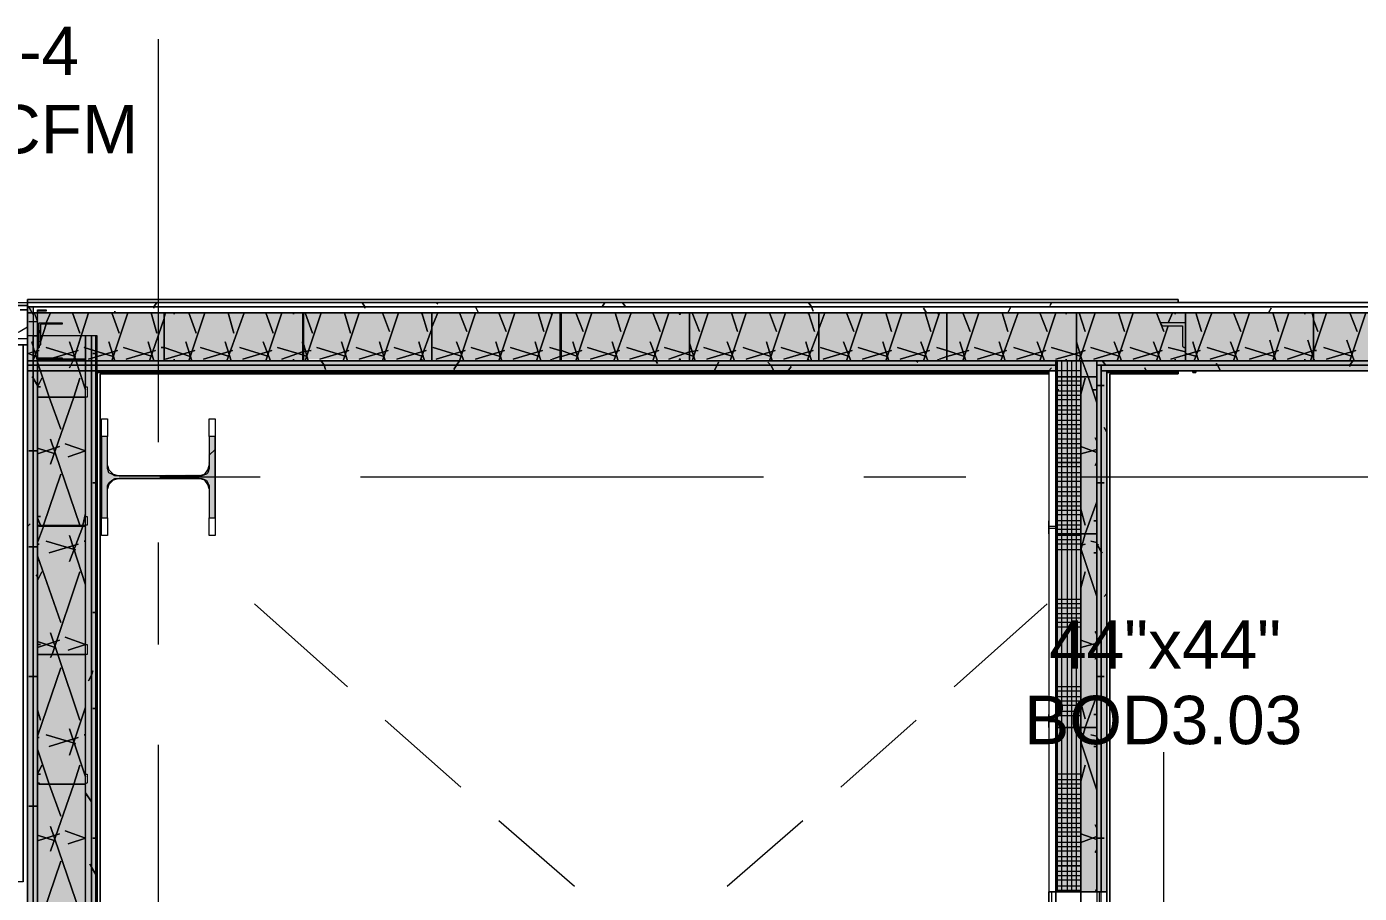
# Model space of a CAD drawing. Header units: metres. Extents: x 39 to 278, y -7 to 151.
# Drawn here: x 55.054 to 59.252, y 33.205 to 35.935 of the extents above; entities that cross this region are included whole.
import ezdxf

# ---------------------------------------------------------------- set-up
doc = ezdxf.new("R2010")
doc.units = ezdxf.units.M
doc.layers.add('HVAC - Ductos', color=5, linetype='Continuous', lineweight=50)
doc.layers.add('PDF_Geometry', color=7, linetype='Continuous', true_color=0xaaaaaa)
doc.layers.add('PDF_Solid Fills', color=7, linetype='Continuous', true_color=0xffffff)
doc.layers.add('PDF_Text', color=7, linetype='Continuous')
doc.styles.add('PDF Helvetica', font='')
doc.styles.get('PDF Helvetica').set_extended_font_data('Helvetica')

msp = doc.modelspace()

# ---------------------------------------------------------------- hatches: boundary and pattern name
at = {"layer": 'PDF_Solid Fills', "lineweight": 0, "transparency": 33554559}
h = msp.add_hatch(color=256, dxfattribs=at)
h.paths.add_polyline_path([(55.0742, 34.8692), (55.0742, 35.0525), (55.0559, 35.0525), (55.0559, 34.8509), (58.2963, 34.8509), (58.2963, 34.8692)])
h.paths.add_polyline_path([(61.0097, 34.8692), (61.0097, 34.8509), (64.8918, 34.8509), (64.8918, 34.8692)])
h.paths.add_polyline_path([(58.4384, 34.8692), (58.4384, 34.8509), (60.8676, 34.8509), (60.8676, 34.8692)])
for points in [[(64.6764, 34.8875), (65.0614, 34.8829), (65.0614, 35.0342), (55.0925, 35.0342), (55.0925, 35.002), (55.1613, 35.002), (55.0971, 34.9975), (55.0925, 34.9288), (55.0879, 34.892), (55.0879, 35.0342), (55.0559, 35.0342), (55.0559, 34.8829), (55.9221, 34.8875), (55.9267, 34.8875), (56.7334, 34.8829), (56.7334, 34.8875), (56.738, 34.8875), (59.9188, 34.8829), (59.9188, 34.8875), (59.9234, 34.8875), (64.6718, 34.8829), (64.6718, 34.8875)], [(55.0925, 34.892), (55.2392, 34.892), (55.0925, 34.8875), (55.9221, 34.8829), (55.9221, 34.8875), (55.9267, 34.8875), (59.9188, 34.8829), (59.9188, 34.8875), (59.9234, 34.8875), (65.0614, 34.8829), (65.0614, 35.0342), (55.0925, 35.0342), (55.0925, 35.002), (55.1613, 35.002), (55.0971, 34.9975), (55.0925, 34.9288)], [(55.2896, 34.3879), (55.3079, 34.3879), (55.3079, 34.4933), (55.3125, 34.5025), (55.3217, 34.5116), (55.6197, 34.5116), (55.6242, 34.5071), (55.6242, 34.4979), (55.6288, 34.4979), (55.6288, 34.3879), (55.6471, 34.3879), (55.6471, 34.6446), (55.6288, 34.6446), (55.6242, 34.5346), (55.6197, 34.53), (55.6059, 34.5254), (55.3309, 34.5208), (55.3309, 34.5254), (55.3217, 34.53), (55.3125, 34.53), (55.3125, 34.5437), (55.3079, 34.5437), (55.3079, 34.6446), (55.2896, 34.6446)]]:
    msp.add_hatch(color=256, dxfattribs=at).paths.add_polyline_path(points)
h = msp.add_hatch(color=256, dxfattribs=at)
h.paths.add_polyline_path([(55.0879, 34.8829), (55.0879, 35.0342), (55.0742, 35.0342), (55.0742, 34.8692), (58.2963, 34.8692), (58.2963, 34.8829)])
h.paths.add_polyline_path([(61.0097, 34.8829), (61.0097, 34.8692), (64.9102, 34.8692), (64.9102, 34.8829)])
h.paths.add_polyline_path([(58.4246, 34.8829), (58.4246, 34.8692), (60.8814, 34.8692), (60.8814, 34.8829)])
h = msp.add_hatch(color=256, dxfattribs=at)
h.paths.add_polyline_path([(55.0559, 28.842), (55.0742, 28.842), (55.0742, 34.9608), (55.0559, 34.9608)])
h.paths.add_polyline_path([(55.0742, 26.5228), (55.0559, 26.5228), (55.0559, 25.0836), (55.0742, 25.0836)])
h = msp.add_hatch(color=256, dxfattribs=at)
h.paths.add_polyline_path([(55.0559, 28.842), (55.0742, 28.842), (55.0742, 34.9608), (55.0559, 34.9608)])
h.paths.add_polyline_path([(55.0742, 26.5228), (55.0559, 26.5228), (55.0559, 25.0836), (55.0742, 25.0836)])
h = msp.add_hatch(color=256, dxfattribs=at)
h.paths.add_polyline_path([(55.0879, 28.842), (55.0879, 34.9608), (55.0742, 34.9608), (55.0742, 28.842)])
h.paths.add_polyline_path([(55.0879, 25.0653), (55.0879, 26.5228), (55.0742, 26.5228), (55.0742, 25.0653)])
h = msp.add_hatch(color=256, dxfattribs=at)
h.paths.add_polyline_path([(55.0879, 28.842), (55.0879, 34.9608), (55.0742, 34.9608), (55.0742, 28.842)])
h.paths.add_polyline_path([(55.0879, 25.0653), (55.0879, 26.5228), (55.0742, 26.5228), (55.0742, 25.0653)])
h = msp.add_hatch(color=256, dxfattribs=at)
h.paths.add_polyline_path([(55.2392, 34.892), (55.2392, 34.9608), (55.0971, 34.9608), (55.0925, 34.9288), (55.0925, 34.892)])
h.paths.add_polyline_path([(55.2392, 34.8875), (55.0879, 34.8875), (55.0879, 28.842), (55.2392, 28.842)])
h.paths.add_polyline_path([(55.2392, 26.5228), (55.0879, 26.5228), (55.0879, 25.0516), (55.2392, 25.0516)])
h = msp.add_hatch(color=256, dxfattribs=at)
h.paths.add_polyline_path([(55.2392, 34.892), (55.2392, 34.9608), (55.0971, 34.9608), (55.0925, 34.9288), (55.0925, 34.892)])
h.paths.add_polyline_path([(55.2392, 34.8875), (55.0879, 34.8875), (55.0879, 28.842), (55.2392, 28.842)])
h.paths.add_polyline_path([(55.2392, 26.5228), (55.0879, 26.5228), (55.0879, 25.0516), (55.2392, 25.0516)])
h = msp.add_hatch(color=256, dxfattribs=at)
h.paths.add_polyline_path([(55.2575, 26.5228), (55.2392, 26.5228), (55.2392, 25.0653), (55.2575, 25.0653)])
h.paths.add_polyline_path([(55.2438, 31.89), (55.2575, 31.89), (55.2575, 34.9608), (55.2438, 34.9608)])
h.paths.add_polyline_path([(55.2392, 28.842), (55.2575, 28.842), (55.2575, 31.7662), (55.2392, 31.7662)])
h = msp.add_hatch(color=256, dxfattribs=at)
h.paths.add_polyline_path([(55.2713, 26.5228), (55.2575, 26.5228), (55.2575, 25.0836), (55.2713, 25.0836)])
h.paths.add_polyline_path([(55.2575, 31.89), (55.2713, 31.89), (55.2713, 34.9608), (55.2575, 34.9608)])
h.paths.add_polyline_path([(55.2575, 28.842), (55.2713, 28.842), (55.2713, 31.7479), (55.2575, 31.7479)])
h = msp.add_hatch(color=256, dxfattribs=at)
h.paths.add_polyline_path([(58.2963, 33.21), (58.3743, 33.21), (58.3743, 34.8829), (58.2963, 34.8829)])
h.paths.add_polyline_path([(58.3743, 32.0779), (58.2963, 32.0779), (58.2963, 31.8166), (58.3743, 31.8166)])
h = msp.add_hatch(color=256, dxfattribs=at)
h.paths.add_polyline_path([(58.2963, 33.21), (58.3743, 33.21), (58.3743, 34.8829), (58.2963, 34.8829)])
h.paths.add_polyline_path([(58.3743, 32.0779), (58.2963, 32.0779), (58.2963, 31.8166), (58.3743, 31.8166)])
h = msp.add_hatch(color=256, dxfattribs=at)
h.paths.add_polyline_path([(58.4246, 33.21), (58.4246, 34.8829), (58.3743, 34.8829), (58.3743, 33.21)])
h.paths.add_polyline_path([(58.4246, 32.0779), (58.3743, 32.0779), (58.3743, 31.7662), (58.4246, 31.7662)])
h = msp.add_hatch(color=256, dxfattribs=at)
h.paths.add_polyline_path([(58.4246, 33.21), (58.4246, 34.8829), (58.3743, 34.8829), (58.3743, 33.21)])
h.paths.add_polyline_path([(58.4246, 32.0779), (58.3743, 32.0779), (58.3743, 31.7662), (58.4246, 31.7662)])
h = msp.add_hatch(color=256, dxfattribs=at)
h.paths.add_polyline_path([(58.4246, 33.21), (58.4384, 33.21), (58.4384, 34.8692), (58.4246, 34.8692)])
h.paths.add_polyline_path([(58.4246, 31.7479), (58.4384, 31.7479), (58.4384, 32.0779), (58.4246, 32.0779)])
h = msp.add_hatch(color=256, dxfattribs=at)
h.paths.add_polyline_path([(58.4246, 33.21), (58.4384, 33.21), (58.4384, 34.8692), (58.4246, 34.8692)])
h.paths.add_polyline_path([(58.4246, 31.7479), (58.4384, 31.7479), (58.4384, 32.0779), (58.4246, 32.0779)])
h = msp.add_hatch(color=256, dxfattribs=at)
h.paths.add_polyline_path([(58.4384, 33.21), (58.4567, 33.21), (58.4567, 34.8508), (58.4384, 34.8508)])
h.paths.add_polyline_path([(58.4384, 31.7341), (58.4567, 31.7341), (58.4567, 32.0779), (58.4384, 32.0779)])
h = msp.add_hatch(color=256, dxfattribs=at)
h.paths.add_polyline_path([(58.4384, 33.21), (58.4567, 33.21), (58.4567, 34.8508), (58.4384, 34.8508)])
h.paths.add_polyline_path([(58.4384, 31.7341), (58.4567, 31.7341), (58.4567, 32.0779), (58.4384, 32.0779)])

# ---------------------------------------------------------------- linework, layer by layer
at = {"layer": 'HVAC - Ductos', "lineweight": 0}
msp.add_lwpolyline([(58.6355, 32.6416), (58.6355, 33.65)], dxfattribs=at)
msp.add_lwpolyline([(58.2826, 33.21), (58.2826, 32.0687), (58.4338, 32.0687), (58.4338, 33.21)], close=True, dxfattribs=at)
at = {"layer": 'PDF_Geometry', "lineweight": 0}
for points in [[(55.4684, 35.8958), (55.4684, 34.6262)], [(54.5883, 35.0433), (54.3179, 35.0433), (54.3179, 35.0571), (55.0559, 35.0571), (54.3179, 35.0571), (54.3179, 35.0433), (52.9933, 35.0433), (54.3179, 35.0433), (54.3179, 34.9517), (54.3179, 34.9333), (55.0421, 34.9333), (55.0421, 33.242), (55.0421, 34.9333), (55.0421, 33.242), (54.3317, 33.242), (54.3179, 33.2329), (54.3179, 33.3933)], [(60.6109, 35.0662), (65.0935, 35.0662), (65.0935, 35.0754), (60.6109, 35.0754), (60.6109, 35.0662), (65.0935, 35.0662), (65.0935, 35.0754), (60.6109, 35.0754), (60.6109, 35.0662), (58.6813, 35.0662), (58.6813, 35.0754), (55.0559, 35.0754), (55.0559, 35.0662), (55.0559, 34.9333), (54.3179, 34.9333), (54.3179, 35.0662), (55.0559, 35.0662), (55.0559, 35.0754), (58.6813, 35.0754), (58.6813, 35.0662), (55.0559, 35.0662), (58.6813, 35.0662)], [(54.3179, 35.0662), (55.0559, 35.0662), (55.0559, 35.0571), (55.0559, 35.0433), (55.0329, 35.0433), (55.0559, 35.0433), (55.0559, 34.9517), (54.3179, 34.9517)], [(67.4723, 35.0662), (65.0935, 35.0662), (55.0559, 35.0662), (55.0559, 34.8508), (58.2734, 34.8508), (58.2734, 33.21), (58.4567, 33.21), (58.4567, 34.8508), (60.8493, 34.8508), (60.8493, 31.7387), (61.0326, 31.7387), (61.7476, 31.7387), (61.7476, 31.9221), (61.0326, 31.9221), (61.0326, 34.8508), (64.878, 34.8508), (64.878, 31.9221), (64.768, 31.9221)], [(55.0559, 34.8692), (55.0559, 35.0662), (65.0935, 35.0662), (65.0935, 35.0525), (67.4723, 35.0525)], [(55.0559, 35.0662), (55.0559, 35.0662)], [(55.0559, 35.0662), (65.0935, 35.0662), (55.0559, 35.0662)], [(54.3179, 34.9333), (51.6733, 34.9333), (54.3179, 34.9333), (55.0559, 34.9333), (55.0559, 34.9517), (54.3179, 34.9517), (54.3179, 35.0433), (54.5883, 35.0433)], [(55.0559, 35.0525), (55.0559, 34.8692), (55.0559, 34.8508), (58.2734, 34.8508), (55.2759, 34.8508), (58.2734, 34.8508), (55.2759, 34.8508), (55.2759, 31.9175), (55.2759, 34.8462), (58.2734, 34.8462), (55.2759, 34.8462), (55.2759, 31.9175), (55.2759, 34.8508), (58.2734, 34.8508), (55.2759, 34.8508), (58.2734, 34.8508)], [(65.0752, 28.7595), (65.0752, 34.8508), (65.0752, 35.0342), (65.0752, 35.0525), (55.0742, 35.0525), (55.0742, 35.0342), (55.0742, 34.8829), (55.0742, 34.8692), (55.2392, 34.8692), (58.2963, 34.8692)], [(55.0742, 28.842), (55.0742, 34.9608), (55.0879, 34.9608), (55.0879, 34.892), (55.0879, 34.9608), (55.0879, 34.892), (55.0879, 35.0342), (65.0614, 35.0342), (65.0614, 34.8829), (64.9102, 34.8829), (64.9102, 34.8692), (64.9102, 34.8508), (64.9102, 31.8991), (64.9102, 31.8212)], [(58.6722, 35.0296), (58.6722, 35.0296)], [(59.0801, 35.0296), (59.0801, 35.0296)], [(59.1076, 35.0342), (59.1076, 35.0342)], [(59.1076, 35.0342), (59.1076, 35.0342)], [(55.0559, 34.9883), (55.0329, 34.9746), (54.9825, 34.9517)], [(54.3179, 34.9333), (55.0559, 34.9333), (54.3179, 34.9333)], [(55.0742, 34.9608), (55.0742, 28.842), (55.0742, 28.8099), (55.0742, 26.5228), (55.0559, 26.5228), (55.0559, 25.0836), (55.0421, 25.0836), (55.0421, 28.0353), (55.0421, 25.0836), (55.0559, 25.0836), (55.0559, 28.0491)], [(55.0925, 34.9608), (55.0559, 34.9608), (55.0559, 28.842), (55.2759, 28.842), (55.2759, 31.7341), (58.2734, 31.7341), (58.4567, 31.7341), (58.4567, 32.0779), (58.2734, 32.0779), (58.2734, 31.9175), (55.2759, 31.9175), (55.2759, 34.9608), (55.0971, 34.9608)], [(55.0559, 34.9608), (55.0559, 28.842), (55.2759, 28.842), (55.2759, 28.8099), (55.2759, 26.5228), (55.0559, 26.5228), (55.0559, 28.8099), (55.0559, 28.842), (55.0742, 28.842), (55.0879, 28.842), (55.0879, 34.8875), (55.0879, 28.842), (55.0879, 34.8875), (55.0879, 34.8829), (55.2392, 34.8829), (58.2963, 34.8829), (58.3743, 34.8829), (58.4246, 34.8829), (60.8814, 34.8829)], [(55.0559, 34.9608), (55.0559, 28.842), (55.0559, 34.9608)], [(55.2392, 34.9608), (55.2392, 34.8004), (55.2392, 34.9608), (55.0971, 34.9608)], [(55.2392, 31.9267), (55.2392, 31.89), (55.2575, 31.89), (55.2575, 34.9608), (55.2392, 34.9608), (55.2392, 34.8004)], [(55.2575, 34.9608), (55.2575, 31.89), (55.2713, 31.89), (55.2713, 31.9175), (55.2759, 31.9175)], [(55.2713, 34.9608), (55.2713, 31.9175), (55.2713, 31.89), (55.2759, 31.89), (58.2734, 31.89), (58.2963, 31.89), (58.2963, 32.0779), (58.2963, 33.21), (58.3743, 33.21), (58.3743, 33.7279), (58.3743, 34.3374), (58.3743, 34.8325), (58.3743, 34.8829), (58.2963, 34.8829), (58.2963, 34.8325), (58.2963, 34.8508), (58.2734, 34.8508), (58.2734, 33.21), (58.2734, 32.0779), (58.4567, 32.0779), (58.4567, 33.21), (58.4567, 34.8508), (60.8493, 34.8508)], [(55.0559, 28.0491), (55.0559, 28.1774), (55.0559, 34.8783), (55.0559, 28.1774), (54.3179, 28.1774), (54.3317, 28.1866), (55.0421, 28.1866), (55.0421, 29.8412), (55.0421, 28.1866), (55.0421, 29.8412), (55.0421, 28.1866), (54.3317, 28.1866), (54.3179, 28.1774), (54.3179, 28.3653)], [(55.0559, 34.8508), (58.2734, 34.8508), (55.0559, 34.8508)], [(55.2759, 31.9175), (55.2759, 34.8508), (55.2759, 31.9175)], [(55.2759, 31.9175), (55.2759, 34.8508), (55.2759, 31.9175)], [(60.6109, 34.8508), (58.6813, 34.8508), (58.4567, 34.8508), (58.4567, 31.7295), (58.4567, 34.8508), (58.4567, 31.7341), (58.4384, 31.7341), (58.2734, 31.7341), (55.2759, 31.7341), (55.2759, 25.0836), (55.2759, 31.7112), (55.2759, 25.0836), (55.2759, 31.7341), (55.2759, 25.0836), (55.2759, 31.7341), (58.4567, 31.7341), (58.4384, 31.7341)], [(58.2734, 34.8508), (58.2734, 34.8508)], [(58.2963, 34.8325), (58.2963, 34.8508), (58.2963, 34.8692), (58.2963, 34.8829), (58.3743, 34.8829), (58.3743, 34.8508), (58.3743, 34.8325), (58.3743, 34.3374), (58.3743, 33.7279), (58.3743, 33.21), (58.4246, 33.21), (58.4246, 32.0779)], [(58.3743, 34.8829), (58.4246, 34.8829), (58.4246, 34.8692), (58.4246, 34.8508), (58.4246, 33.21)], [(58.4567, 32.0779), (58.4567, 33.21), (58.4384, 33.21), (58.4384, 34.8508), (58.4384, 34.8692), (60.8676, 34.8692)], [(58.4567, 31.7341), (58.4567, 34.8462), (58.6813, 34.8462), (58.6813, 34.8508), (58.6813, 34.8416), (58.4659, 34.8416), (58.6813, 34.8416), (58.6813, 34.8462), (58.4567, 34.8462), (58.4567, 31.7341)], [(58.4659, 31.7204), (58.4659, 34.8416), (58.6813, 34.8416), (58.6813, 34.8462), (58.6813, 34.8508), (58.4567, 34.8508), (58.4567, 31.7295), (58.4567, 34.8508), (58.4567, 31.7341)], [(58.4567, 34.8508), (58.4567, 34.8508)], [(58.6813, 34.8508), (58.4567, 34.8508)], [(58.4567, 34.8508), (58.6813, 34.8508)], [(58.4567, 34.8508), (60.8493, 34.8508), (58.4567, 34.8508)], [(58.6813, 34.8508), (58.6813, 34.8416), (58.4659, 34.8416), (58.4659, 31.7204)], [(58.6722, 34.8875), (58.6722, 34.8875)], [(58.6813, 34.8508), (58.6813, 34.8508)], [(58.6813, 34.8508), (58.6813, 34.8508)], [(58.7272, 34.8508), (58.7272, 34.8462), (58.7317, 34.8462), (58.7363, 34.8462), (58.7363, 34.8508)], [(58.7272, 34.8508), (58.7272, 34.8462), (58.7317, 34.8462), (58.7363, 34.8462), (58.7363, 34.8508)], [(58.7272, 34.8508), (58.7272, 34.8462), (58.7317, 34.8462), (58.7363, 34.8462), (58.7363, 34.8508)], [(58.7272, 34.8508), (58.7272, 34.8462), (58.7317, 34.8462), (58.7363, 34.8462), (58.7363, 34.8508)], [(58.7272, 34.8508), (58.7272, 34.8462), (58.7317, 34.8462), (58.7363, 34.8462), (58.7363, 34.8508)], [(58.7272, 34.8508), (58.7272, 34.8462), (58.7317, 34.8462), (58.7363, 34.8462), (58.7363, 34.8508)], [(58.7272, 34.8508), (58.7317, 34.8462), (58.7363, 34.8462), (58.7363, 34.8508)], [(58.7272, 34.8508), (58.7272, 34.8462), (58.7317, 34.8462), (58.7363, 34.8462), (58.7363, 34.8508)], [(58.7272, 34.8508), (58.7272, 34.8462), (58.7317, 34.8462), (58.7363, 34.8462), (58.7363, 34.8508), (58.7363, 34.8462), (58.7317, 34.8462)], [(58.7272, 34.8508), (58.7272, 34.8462), (58.7317, 34.8462), (58.7363, 34.8462), (58.7363, 34.8508)], [(58.7272, 34.8508), (58.7272, 34.8462), (58.7317, 34.8462), (58.7363, 34.8462), (58.7363, 34.8508)], [(58.7363, 34.8508), (58.7363, 34.8462), (58.7317, 34.8462)], [(58.7363, 34.8508), (58.7363, 34.8462), (58.7317, 34.8462)], [(58.7363, 34.8508), (58.7363, 34.8462), (58.7317, 34.8462)], [(58.7363, 34.8508), (58.7363, 34.8462), (58.7317, 34.8462)], [(58.7363, 34.8508), (58.7363, 34.8462), (58.7317, 34.8462)], [(58.7363, 34.8508), (58.7363, 34.8462), (58.7317, 34.8462)], [(58.7317, 34.8462), (58.7317, 34.8462)], [(58.7317, 34.8462), (58.7317, 34.8462)], [(58.7317, 34.8462), (58.7317, 34.8462)], [(58.7317, 34.8462), (58.7317, 34.8462)], [(58.7317, 34.8462), (58.7317, 34.8462)], [(58.7317, 34.8462), (58.7317, 34.8462)], [(58.7317, 34.8462), (58.7317, 34.8462)], [(58.7317, 34.8462), (58.7317, 34.8462)], [(58.7317, 34.8462), (58.7317, 34.8462)], [(58.7317, 34.8462), (58.7317, 34.8462)], [(58.7317, 34.8462), (58.7317, 34.8462)], [(58.7317, 34.8462), (58.7317, 34.8462)], [(58.7317, 34.8462), (58.7317, 34.8462)], [(58.7317, 34.8462), (58.7317, 34.8462)], [(58.7317, 34.8462), (58.7317, 34.8462)], [(58.7317, 34.8462), (58.7317, 34.8462)], [(59.6438, 34.8508), (58.7363, 34.8508)], [(59.0801, 34.8875), (59.0801, 34.8875)], [(59.1076, 34.8829), (59.1076, 34.8829)], [(59.1076, 34.8829), (59.1076, 34.8829)], [(55.2392, 34.8188), (55.2392, 34.8188)], [(55.2851, 31.9175), (55.2851, 34.8416)], [(55.2851, 34.8416), (55.2851, 31.9175)], [(58.4659, 31.7204), (58.4659, 34.8416), (58.4659, 31.7204)], [(58.6813, 34.8416), (58.6813, 34.8416)], [(58.6813, 34.8416), (58.6813, 34.8416)], [(58.6813, 34.8416), (58.6813, 34.8416)], [(58.6813, 34.8416), (58.6813, 34.8416)], [(55.0971, 34.8004), (55.0971, 34.8004)], [(55.2347, 34.8004), (55.2347, 34.8004)], [(55.2392, 34.7683), (55.2392, 34.7683)], [(55.2392, 34.7683), (55.2392, 34.3925)], [(58.4567, 33.21), (58.2734, 33.21), (58.2963, 33.21), (58.2963, 34.7912), (58.2963, 33.21), (58.2963, 34.7912)], [(55.3079, 34.3879), (55.3079, 34.3329), (55.2896, 34.3329), (55.2896, 34.6996), (55.3079, 34.6996), (55.3079, 34.6446)], [(55.6288, 34.6446), (55.6288, 34.6996), (55.6471, 34.6996), (55.6471, 34.3329), (55.6288, 34.3329), (55.6288, 34.3879)], [(55.6288, 34.585), (55.6471, 34.6033)], [(55.3079, 34.5529), (55.3125, 34.5392), (55.3263, 34.5254), (55.3447, 34.5208), (55.5967, 34.5208), (55.6151, 34.5254), (55.6242, 34.5392), (55.6288, 34.5529)], [(55.6288, 34.4796), (55.6242, 34.4933), (55.6151, 34.5071), (55.5967, 34.5116), (55.3447, 34.5116), (55.3263, 34.5071), (55.3125, 34.4933), (55.3079, 34.4796)], [(55.7892, 34.5162), (55.4729, 34.5162)], [(57.3751, 34.5162), (56.1055, 34.5162)], [(58.0122, 34.5162), (57.6913, 34.5162)], [(59.598, 34.5162), (58.3284, 34.5162)], [(55.0971, 34.3925), (55.0971, 34.3925)], [(55.2347, 34.3925), (55.2347, 34.3925)], [(55.2392, 34.365), (55.2392, 34.365)], [(55.2392, 34.365), (55.2392, 33.9892)], [(58.2963, 34.3558), (58.3009, 34.3558)], [(58.4246, 34.3604), (58.4246, 34.3604)], [(55.4684, 34.31), (55.4684, 33.9892)], [(58.4017, 34.3374), (58.4017, 34.3374)], [(55.7709, 34.1175), (56.0642, 33.8562)], [(57.9755, 33.8562), (58.2688, 34.1175)], [(55.0971, 33.9892), (55.0971, 33.9892)], [(55.2347, 33.9892), (55.2347, 33.9892)], [(55.2392, 33.9571), (55.2392, 33.9571)], [(55.2392, 33.9571), (55.2392, 33.5812)], [(56.1834, 33.7508), (56.4217, 33.54)], [(57.618, 33.54), (57.8563, 33.7508)], [(58.2963, 33.7325), (58.3009, 33.7325)], [(55.4684, 33.6729), (55.4684, 32.4033)], [(55.0971, 33.5812), (55.0971, 33.5812)], [(55.2347, 33.5812), (55.2347, 33.5812)], [(55.2392, 33.5537), (55.2392, 33.1779)], [(56.5409, 33.4346), (56.7792, 33.2283)], [(57.2605, 33.2283), (57.4988, 33.4346)], [(64.9102, 25.0516), (55.2392, 25.0516), (55.2392, 25.0653), (55.2392, 25.0836), (55.2392, 25.432), (55.2392, 25.0653), (55.2575, 25.0653), (55.2575, 26.5228), (55.2575, 28.8099), (55.2575, 28.842), (55.2575, 31.7479), (55.2713, 31.7479), (55.2759, 31.7479), (58.2734, 31.7479), (58.4246, 31.7479), (58.4384, 31.7479), (58.4384, 32.0779), (58.4384, 33.21), (58.4246, 33.21), (58.4246, 32.0779), (58.3743, 32.0779)], [(58.2963, 33.21), (58.2963, 32.0779), (58.2734, 32.0779), (58.2734, 33.21), (58.2963, 33.21), (58.3743, 33.21), (58.3743, 32.0779), (58.3743, 31.8991), (58.3743, 31.8166), (58.2963, 31.8166), (58.2734, 31.8166), (58.0396, 31.8166), (57.4301, 31.8166), (56.8205, 31.8166), (56.2109, 31.8166), (55.8075, 31.8166)], [(58.2963, 32.0779), (58.3743, 32.0779), (58.3743, 33.21)], [(58.4246, 32.0779), (58.4384, 32.0779), (58.4384, 33.21)]]:
    msp.add_lwpolyline(points, dxfattribs=at)
for points in [[(55.0559, 35.0662), (55.0559, 35.0525), (65.0935, 35.0525), (65.0935, 35.0662)], [(55.0559, 35.0525), (55.0559, 35.0342), (55.0879, 35.0342), (65.0752, 35.0342), (65.0752, 35.0525)], [(55.0559, 35.0342), (55.0559, 34.8829), (55.2392, 34.8829), (65.0614, 34.8829), (65.0614, 35.0342), (55.0879, 35.0342)], [(55.1155, 35.0433), (55.1155, 35.0388), (55.0879, 35.0388), (55.0879, 34.892), (55.1659, 34.892), (55.1659, 34.8875), (55.0879, 34.8875), (55.0879, 34.8646), (55.0879, 34.8875), (55.2392, 34.8875), (55.2392, 34.8142), (55.2392, 34.8875), (55.0879, 34.8875), (55.0879, 35.0433)], [(55.5188, 35.0342), (55.4867, 35.0342), (55.4867, 34.8829), (55.5188, 34.8829), (55.5188, 34.8875), (55.5188, 34.8829), (55.4867, 34.8829), (55.4867, 35.0342), (55.5188, 35.0342), (55.5188, 35.0296)], [(55.8947, 34.8829), (55.9221, 34.8829), (55.9267, 34.8829), (55.9267, 35.0342), (55.9221, 35.0342), (55.8947, 35.0342), (55.8947, 35.0296), (55.8947, 35.0342), (55.9221, 35.0342), (55.9221, 34.8829), (55.8947, 34.8829), (55.8947, 34.8875)], [(56.298, 34.8829), (56.3301, 34.8829), (56.3301, 35.0342), (56.298, 35.0342), (56.298, 35.0296), (56.298, 35.0342), (56.3301, 35.0342), (56.3301, 34.8829), (56.298, 34.8829), (56.298, 34.8875)], [(56.7059, 34.8829), (56.7334, 34.8829), (56.738, 34.8829), (56.738, 35.0342), (56.7334, 35.0342), (56.7059, 35.0342), (56.7059, 35.0296), (56.7059, 35.0342), (56.7334, 35.0342), (56.7334, 34.8829), (56.7059, 34.8829), (56.7059, 34.8875)], [(57.1093, 34.8829), (57.1413, 34.8829), (57.1413, 35.0342), (57.1093, 35.0342), (57.1093, 35.0296), (57.1138, 35.0296), (57.1138, 35.0342), (57.1413, 35.0342), (57.1413, 34.8829), (57.1138, 34.8829), (57.1138, 34.8875), (57.1093, 34.8875)], [(57.5171, 34.8829), (57.5447, 34.8829), (57.5493, 34.8829), (57.5493, 35.0342), (57.5447, 35.0342), (57.5171, 35.0342), (57.5171, 35.0296), (57.5171, 35.0342), (57.5447, 35.0342), (57.5493, 35.0342), (57.5493, 34.8829), (57.5447, 34.8829), (57.5171, 34.8829), (57.5171, 34.8875)], [(57.9251, 34.8829), (57.9526, 34.8829), (57.9526, 35.0342), (57.9251, 35.0342), (57.9251, 35.0296), (57.9251, 35.0342), (57.9526, 35.0342), (57.9526, 34.8829), (57.9251, 34.8829), (57.9251, 34.8875)], [(58.3284, 34.8829), (58.3605, 34.8829), (58.3605, 35.0342), (58.3284, 35.0342), (58.3284, 35.0296), (58.3284, 35.0342), (58.3605, 35.0342), (58.3605, 34.8829), (58.3284, 34.8829), (58.3284, 34.8875)], [(58.6722, 35.0296), (58.6722, 35.0342)], [(58.6996, 35.0342), (58.7042, 35.0342), (58.7042, 34.8829), (58.6996, 34.8829), (58.6722, 34.8829), (58.6722, 34.8875), (58.6722, 34.8829), (58.6996, 34.8829), (58.7042, 34.8829), (58.7042, 35.0342), (58.6996, 35.0342), (58.6722, 35.0342)], [(59.0801, 35.0296), (59.0801, 35.0342)], [(59.1076, 35.0342), (59.1076, 34.8829), (59.0801, 34.8829), (59.0801, 34.8875), (59.0801, 34.8829), (59.1076, 34.8829), (59.1076, 35.0342), (59.0801, 35.0342)], [(55.1659, 35.002), (55.1659, 34.9975), (55.1613, 34.9975), (55.0971, 34.9975), (55.0971, 34.9333), (55.0925, 34.9288), (55.0925, 34.9242), (55.0925, 35.002)], [(58.7042, 35.002), (58.6263, 35.002), (58.6263, 34.9975), (58.6309, 34.9929), (58.695, 34.9929), (58.695, 34.9288), (58.6996, 34.9242), (58.7042, 34.9242)], [(55.0559, 28.842), (55.0742, 28.842), (55.0742, 34.9608), (55.0559, 34.9608)], [(55.2575, 31.89), (55.2713, 31.89), (55.2713, 34.9608), (55.2575, 34.9608)], [(55.2759, 31.9175), (55.2759, 34.9608), (55.2713, 34.9608), (55.2713, 31.9175)], [(55.0559, 34.8829), (55.0559, 34.8692), (55.2392, 34.8692), (58.2963, 34.8692), (58.2963, 34.8829), (55.2392, 34.8829)], [(55.0559, 34.8692), (55.0559, 34.8508), (58.2963, 34.8508), (58.2963, 34.8692), (55.2392, 34.8692)], [(58.2963, 34.8508), (58.2734, 34.8508)], [(58.3743, 33.21), (58.4246, 33.21), (58.4246, 34.8829), (58.3743, 34.8829), (58.3743, 34.8325), (58.3743, 34.3374), (58.3743, 33.7279)], [(58.4246, 34.8829), (58.4246, 34.8692), (60.8814, 34.8692), (60.8814, 34.8829)], [(58.4246, 33.21), (58.4384, 33.21), (58.4384, 34.8692), (58.4246, 34.8692)], [(58.4384, 34.8692), (58.4384, 34.8508), (60.8676, 34.8508), (60.8676, 34.8692)], [(58.4384, 33.21), (58.4567, 33.21), (58.4567, 34.8508), (58.4384, 34.8508)], [(58.6813, 34.8508), (58.4567, 34.8508)], [(58.4567, 33.21), (58.4567, 34.8508), (58.4567, 33.21), (58.4567, 32.0779)], [(58.7363, 34.8508), (58.7363, 34.8462), (58.7317, 34.8462), (58.7363, 34.8462), (58.7363, 34.8508), (58.7363, 34.8462), (58.7317, 34.8462), (58.7272, 34.8462), (58.7272, 34.8508), (58.7272, 34.8462), (58.7317, 34.8462), (58.7363, 34.8462)], [(58.7317, 34.8462), (58.7363, 34.8462), (58.7363, 34.8508), (58.7363, 34.8462), (58.7317, 34.8462), (58.7272, 34.8462), (58.7272, 34.8508), (58.7272, 34.8462), (58.7317, 34.8462), (58.7363, 34.8462), (58.7363, 34.8508), (58.7363, 34.8462), (58.7317, 34.8462), (58.7272, 34.8462), (58.7272, 34.8508), (58.7272, 34.8462), (58.7317, 34.8462), (58.7363, 34.8462), (58.7363, 34.8508), (58.7363, 34.8462), (58.7317, 34.8462), (58.7363, 34.8462), (58.7363, 34.8508), (58.7363, 34.8462), (58.7317, 34.8462), (58.7363, 34.8462), (58.7363, 34.8508), (58.7363, 34.8462)], [(58.7363, 34.8508), (58.7363, 34.8462), (58.7317, 34.8462), (58.7363, 34.8462)], [(58.7363, 34.8508), (58.7363, 34.8462), (58.7317, 34.8462), (58.7363, 34.8462)], [(55.2851, 31.9175), (55.2851, 34.8416)], [(55.2851, 34.8416), (58.2734, 34.8416)], [(55.2851, 34.8416), (58.2734, 34.8416)], [(58.4246, 34.7912), (58.42, 34.7912), (58.4109, 34.7912), (58.42, 34.7912), (58.4246, 34.7912), (58.4246, 34.8325), (58.42, 34.8325), (58.2963, 34.8325), (58.2963, 34.7912), (58.3055, 34.7912), (58.2963, 34.7912), (58.2963, 34.8325), (58.42, 34.8325), (58.4246, 34.8325)], [(55.2438, 34.7683), (55.2392, 34.7683), (55.0925, 34.7683), (55.0879, 34.7683), (55.0879, 34.8004), (55.0971, 34.8004), (55.0879, 34.8004), (55.0879, 34.7683), (55.0925, 34.7683), (55.2392, 34.7683), (55.2392, 34.8004), (55.2347, 34.8004), (55.2438, 34.8004)], [(55.2392, 34.7683), (55.2392, 34.3925)], [(55.6288, 34.3879), (55.6471, 34.3879), (55.6471, 34.6446), (55.6288, 34.6446), (55.6288, 34.5437), (55.6242, 34.53), (55.6197, 34.5254), (55.6059, 34.5208), (55.3309, 34.5208), (55.3217, 34.5254), (55.3125, 34.53), (55.3079, 34.5437), (55.3079, 34.6446), (55.2896, 34.6446), (55.2896, 34.3879), (55.3079, 34.3879), (55.3079, 34.4887), (55.3125, 34.4979), (55.3217, 34.5071), (55.3309, 34.5116), (55.6059, 34.5116), (55.6197, 34.5071), (55.6242, 34.4979), (55.6288, 34.4887)], [(55.2438, 34.365), (55.2392, 34.365), (55.2392, 34.3604), (55.0925, 34.3604), (55.0879, 34.365), (55.0879, 34.3925), (55.0971, 34.3925), (55.0879, 34.3925), (55.0879, 34.365), (55.0925, 34.365), (55.2392, 34.365), (55.2392, 34.3925), (55.2347, 34.3925), (55.2438, 34.3925)], [(55.2392, 34.365), (55.2392, 33.9892)], [(58.2963, 34.3787), (58.2963, 34.3604), (58.278, 34.3604), (58.2734, 34.3604), (58.2734, 34.3558), (58.2734, 34.342), (58.2734, 34.3374), (58.2734, 34.342), (58.2734, 34.3787), (58.2734, 34.3742), (58.2734, 34.3787), (58.2734, 34.3374), (58.2734, 34.3558), (58.278, 34.3558), (58.2963, 34.3558), (58.2963, 34.3374), (58.3009, 34.3374), (58.4246, 34.3374), (58.4246, 34.3787), (58.4155, 34.3787), (58.4246, 34.3787), (58.4246, 34.3374), (58.3009, 34.3374), (58.3009, 34.3787)], [(55.2438, 33.9571), (55.2392, 33.9571), (55.0925, 33.9571), (55.0879, 33.9571), (55.0879, 33.9892), (55.0971, 33.9892), (55.0879, 33.9892), (55.0879, 33.9571), (55.0925, 33.9571), (55.2392, 33.9571), (55.2392, 33.9892), (55.2347, 33.9892), (55.2438, 33.9892)], [(55.2392, 33.9571), (55.2392, 33.5812)], [(58.2963, 33.7691), (58.2963, 33.7508), (58.278, 33.7508), (58.2734, 33.7462), (58.2734, 33.7279), (58.2734, 33.7691), (58.2734, 33.7646), (58.2734, 33.7691), (58.2734, 33.7279), (58.2734, 33.7462), (58.278, 33.7462), (58.2963, 33.7462), (58.2963, 33.7279), (58.3009, 33.7279), (58.4246, 33.7279), (58.4246, 33.7691), (58.4155, 33.7691), (58.4246, 33.7691), (58.4246, 33.7279), (58.3009, 33.7279), (58.3009, 33.7691)], [(55.2438, 33.5537), (55.2392, 33.5491), (55.0925, 33.5491), (55.0879, 33.5491), (55.0879, 33.5537), (55.0879, 33.5812), (55.0971, 33.5812), (55.0879, 33.5812), (55.0879, 33.5537), (55.0925, 33.5537), (55.0925, 33.5491), (55.2392, 33.5491), (55.2392, 33.5537), (55.2392, 33.5812), (55.2347, 33.5812), (55.2438, 33.5812)], [(55.2392, 33.5537), (55.2392, 33.1779)]]:
    msp.add_lwpolyline(points, close=True, dxfattribs=at)
at = {"layer": 'PDF_Geometry', "color": 254, "lineweight": 0, "true_color": 0xeaeaea}
for points in [[(55.0742, 35.0296), (55.0605, 35.0525), (55.0559, 35.0571), (55.0605, 35.0525), (55.0697, 35.0342)], [(55.0742, 35.0296), (55.0742, 35.0296)], [(56.4675, 35.0525), (56.4675, 35.0525)], [(56.4675, 35.0525), (56.4675, 35.0525)], [(58.1542, 35.0525), (58.1542, 35.0525)], [(58.1542, 35.0525), (58.1542, 35.0525)], [(55.0605, 35.0066), (55.0742, 35.0066), (55.0879, 35.0066)], [(58.3743, 34.8508), (58.2963, 34.8508)], [(58.3009, 33.21), (58.3009, 33.7279), (58.3009, 34.3374), (58.3009, 34.8325), (58.3009, 34.8829)], [(58.3146, 33.21), (58.3146, 33.7279), (58.3146, 34.3374), (58.3146, 34.8325), (58.3146, 34.8829)], [(58.333, 33.21), (58.333, 33.7279), (58.333, 34.3374), (58.333, 34.8325), (58.333, 34.8829)], [(58.3467, 33.21), (58.3467, 33.7279), (58.3467, 34.3374), (58.3467, 34.8325), (58.3467, 34.8829)], [(58.3605, 33.21), (58.3605, 34.8829)], [(58.3743, 34.8325), (58.2963, 34.8325)], [(58.3743, 34.8188), (58.2963, 34.8188)], [(58.3743, 34.805), (58.2963, 34.805)], [(58.3743, 34.7866), (58.2963, 34.7866)], [(58.3743, 34.7729), (58.2963, 34.7729)], [(58.3743, 34.7592), (58.2963, 34.7592)], [(58.3743, 34.7408), (58.2963, 34.7408)], [(58.3743, 34.727), (58.2963, 34.727)], [(58.3743, 34.7133), (58.2963, 34.7133)], [(58.3743, 34.695), (58.2963, 34.695)], [(58.3743, 34.6812), (58.2963, 34.6812)], [(58.3743, 34.6675), (58.2963, 34.6675)], [(58.3743, 34.6537), (58.2963, 34.6537)], [(58.3743, 34.6354), (58.2963, 34.6354)], [(58.3743, 34.6216), (58.2963, 34.6216)], [(58.3743, 34.6079), (58.2963, 34.6079)], [(58.3743, 34.5896), (58.2963, 34.5896)], [(58.3743, 34.5758), (58.2963, 34.5758)], [(58.3743, 34.5483), (58.2963, 34.5483)], [(58.3743, 34.53), (58.2963, 34.53)], [(58.3743, 34.5162), (58.2963, 34.5162)], [(58.3743, 34.5025), (58.2963, 34.5025)], [(58.3743, 34.4842), (58.2963, 34.4842)], [(58.3743, 34.4704), (58.2963, 34.4704)], [(58.3743, 34.4566), (58.2963, 34.4566)], [(58.3743, 34.4383), (58.2963, 34.4383)], [(58.3743, 34.4246), (58.2963, 34.4246)], [(58.3743, 34.4108), (58.2963, 34.4108)], [(58.3743, 34.3971), (58.2963, 34.3971)], [(58.3743, 34.3787), (58.2963, 34.3787)], [(58.3743, 34.3512), (58.2963, 34.3512)], [(58.3743, 34.365), (58.3009, 34.365)], [(58.3743, 34.3329), (58.2963, 34.3329)], [(58.3743, 34.3192), (58.2963, 34.3192)], [(58.3743, 34.3054), (58.2963, 34.3054)], [(58.3743, 34.287), (58.2963, 34.287)], [(58.3743, 34.1312), (58.2963, 34.1312)], [(58.3743, 34.1175), (58.2963, 34.1175)], [(58.3743, 34.1037), (58.2963, 34.1037)], [(58.3743, 34.0854), (58.2963, 34.0854)], [(58.3743, 34.0716), (58.2963, 34.0716)], [(58.3743, 34.0579), (58.2963, 34.0579)], [(58.3743, 34.0442), (58.2963, 34.0442)], [(58.3743, 33.8562), (58.2963, 33.8562)], [(58.3743, 33.8425), (58.2963, 33.8425)], [(58.3743, 33.8241), (58.2963, 33.8241)], [(58.3743, 33.8104), (58.2963, 33.8104)], [(58.3743, 33.7966), (58.2963, 33.7966)], [(58.3743, 33.7783), (58.2963, 33.7783)], [(58.3743, 33.7646), (58.2963, 33.7646)], [(58.3743, 33.5812), (58.2963, 33.5812)], [(58.3743, 33.5629), (58.2963, 33.5629)], [(58.3743, 33.5491), (58.2963, 33.5491)], [(58.3743, 33.5354), (58.2963, 33.5354)], [(58.3743, 33.517), (58.2963, 33.517)], [(58.3743, 33.5033), (58.2963, 33.5033)], [(58.3743, 33.4896), (58.2963, 33.4896)], [(58.3743, 33.4712), (58.2963, 33.4712)], [(58.3743, 33.4575), (58.2963, 33.4575)], [(58.3743, 33.4437), (58.2963, 33.4437)], [(58.3743, 33.4254), (58.2963, 33.4254)], [(58.3743, 33.4116), (58.2963, 33.4116)], [(58.3743, 33.3979), (58.2963, 33.3979)], [(58.3743, 33.3841), (58.2963, 33.3841)], [(58.3743, 33.3658), (58.2963, 33.3658)], [(58.3743, 33.352), (58.2963, 33.352)], [(58.3743, 33.3383), (58.2963, 33.3383)], [(58.3743, 33.32), (58.2963, 33.32)], [(58.3743, 33.3062), (58.2963, 33.3062)], [(58.3743, 33.2741), (58.2963, 33.2741)], [(58.3743, 33.2604), (58.2963, 33.2604)], [(58.3743, 33.2466), (58.2963, 33.2466)], [(58.3743, 33.2283), (58.2963, 33.2283)], [(58.3743, 33.2146), (58.2963, 33.2146)]]:
    msp.add_lwpolyline(points, dxfattribs=at)
for points in [[(55.4547, 35.0479), (55.4547, 35.0525), (55.4638, 35.0662), (55.4547, 35.0525)], [(56.1192, 35.0525), (56.1192, 35.0479), (56.1192, 35.0525), (56.1101, 35.0662)], [(56.3438, 35.0662), (56.3484, 35.0616)], [(56.8663, 35.0525), (56.8755, 35.0662)], [(56.9305, 35.0662), (56.9396, 35.0525)], [(57.5263, 35.0525), (57.5309, 35.0388), (57.5263, 35.0525), (57.5171, 35.0662)], [(58.278, 35.0571), (58.2826, 35.0662)], [(55.3309, 35.0342), (55.3309, 35.0388)], [(56.4675, 35.0525), (56.4767, 35.0342)], [(57.8792, 35.0479), (57.8884, 35.0342)], [(58.145, 35.0342), (58.1542, 35.0525)], [(58.4705, 35.0342), (58.4751, 35.0342)], [(58.9655, 35.0342), (58.9746, 35.0479)], [(55.2713, 34.9058), (55.2621, 34.9058)], [(55.9817, 34.8829), (55.9909, 34.8692), (55.9955, 34.8554), (55.9909, 34.8692)], [(56.408, 34.8692), (56.4171, 34.8829), (56.408, 34.8692), (56.3988, 34.8554)], [(57.0359, 34.8829), (57.0405, 34.8738)], [(57.2284, 34.8692), (57.233, 34.8783), (57.2284, 34.8692), (57.2192, 34.8508)], [(57.3888, 34.8783), (57.398, 34.8692), (57.4071, 34.8508), (57.398, 34.8692)], [(57.453, 34.8508), (57.4621, 34.8646)], [(57.8563, 34.8829), (57.8609, 34.8783)], [(58.2734, 34.8508), (58.2826, 34.86)], [(58.443, 34.8829), (58.4522, 34.8692)], [(58.5759, 34.86), (58.5805, 34.8508)], [(58.8005, 34.8738), (58.8051, 34.8692), (58.8142, 34.8508), (58.8051, 34.8692)], [(59.2222, 34.8692), (59.2313, 34.8829), (59.2222, 34.8692), (59.2222, 34.8646)], [(55.0742, 34.8279), (55.0879, 34.805), (55.0742, 34.8279), (55.0697, 34.8325)], [(58.4476, 34.805), (58.4384, 34.805), (58.4246, 34.805), (58.4384, 34.805)], [(58.4476, 34.6721), (58.4567, 34.6583)], [(55.0879, 34.5987), (55.0742, 34.5987), (55.0605, 34.5987), (55.0742, 34.5987)], [(58.2963, 34.562), (58.3743, 34.562)], [(55.2713, 34.4979), (55.2621, 34.4979)], [(58.4476, 34.4979), (58.4384, 34.4979), (58.4246, 34.4979), (58.4384, 34.4979)], [(55.0559, 34.3604), (55.0651, 34.3696)], [(58.4384, 34.2825), (58.443, 34.2779), (58.4384, 34.2825), (58.4246, 34.3054)], [(58.4246, 34.2962), (58.4292, 34.3054)], [(55.0879, 34.2962), (55.0742, 34.2962), (55.0605, 34.2962), (55.0742, 34.2962)], [(55.0834, 34.2046), (55.0879, 34.2092)], [(58.4476, 34.1404), (58.4567, 34.1496)], [(55.2713, 34.09), (55.2621, 34.09)], [(55.0879, 33.8883), (55.0742, 33.8883), (55.0605, 33.8883), (55.0742, 33.8883)], [(55.2484, 33.8746), (55.2575, 33.8929), (55.2621, 33.9066), (55.2575, 33.8929)], [(58.4476, 33.8883), (58.4384, 33.8883), (58.4246, 33.8883), (58.4384, 33.8883)], [(55.0879, 33.7874), (55.0879, 33.7829)], [(55.2713, 33.7874), (55.2621, 33.7874)], [(58.4246, 33.6958), (58.4338, 33.6821)], [(58.4476, 33.6866), (58.4384, 33.6866), (58.4246, 33.6866), (58.4384, 33.6866)], [(55.2392, 33.5216), (55.2575, 33.4941)], [(55.0879, 33.4804), (55.0742, 33.4804), (55.0605, 33.4804), (55.0742, 33.4804)], [(55.2713, 33.3796), (55.2621, 33.3796)], [(58.4476, 33.3796), (58.4384, 33.3796), (58.4246, 33.3796), (58.4384, 33.3796)], [(55.2529, 33.2971), (55.2575, 33.2879), (55.2713, 33.265), (55.2575, 33.2879)], [(58.2963, 33.2925), (58.3743, 33.2925)]]:
    msp.add_lwpolyline(points, close=True, dxfattribs=at)
at = {"layer": 'PDF_Geometry', "color": 254, "lineweight": 0, "true_color": 0xd2d2d2}
for points in [[(55.0879, 35.0066), (55.0788, 35.0342)], [(57.9526, 35.0158), (57.9526, 35.0204)], [(59.0984, 35.0342), (59.0984, 35.0342)], [(55.9221, 34.9975), (55.9267, 35.002)], [(57.5493, 34.9929), (57.5493, 34.9929)], [(55.0879, 34.8829), (55.0697, 34.9425)], [(55.4867, 34.9425), (55.4867, 34.9471)], [(56.3071, 34.8829), (56.2888, 34.9425), (56.3071, 34.8829), (56.3117, 34.8829)], [(55.0834, 34.8966), (55.0559, 34.9058), (55.0879, 34.915), (55.0925, 34.915), (55.0879, 34.915)], [(55.0742, 34.8829), (55.0879, 34.9196), (55.0925, 34.9242), (55.0879, 34.9196)], [(56.3301, 34.9012), (56.3301, 34.9058)], [(57.9526, 34.8966), (57.9526, 34.8966)], [(58.3605, 34.9196), (58.3605, 34.9242)], [(57.9388, 34.8829), (57.9388, 34.8829)], [(58.3926, 34.8325), (58.3926, 34.8325)], [(55.1888, 34.7683), (55.1888, 34.7683)], [(55.0971, 33.5491), (55.1017, 33.5491)]]:
    msp.add_lwpolyline(points, dxfattribs=at)
for points in [[(55.1292, 35.0342), (55.1155, 35.002)], [(55.1979, 35.0342), (55.2209, 34.97)], [(55.2484, 35.0342), (55.2025, 34.8875), (55.1979, 34.8829), (55.2025, 34.8875)], [(55.3217, 35.0342), (55.3447, 34.97)], [(55.3721, 35.0342), (55.3217, 34.8829)], [(55.4867, 35.0158), (55.4409, 34.8829)], [(55.4455, 35.0342), (55.4638, 34.97)], [(55.4913, 35.0342), (55.4867, 35.0204)], [(55.5646, 35.0342), (55.5875, 34.97)], [(55.6151, 35.0342), (55.5646, 34.8829)], [(55.7388, 35.0342), (55.6838, 34.8829)], [(55.6884, 35.0342), (55.7067, 34.97)], [(55.8075, 35.0342), (55.8305, 34.97)], [(55.8579, 35.0342), (55.8075, 34.8829)], [(55.9313, 35.0342), (55.9542, 34.97)], [(55.9817, 35.0342), (55.9313, 34.8829)], [(56.1009, 35.0342), (56.0505, 34.8829)], [(56.0551, 35.0342), (56.0734, 34.97)], [(56.1743, 35.0342), (56.1971, 34.9746)], [(56.2246, 35.0342), (56.1743, 34.8829)], [(56.298, 35.0342), (56.3163, 34.9746)], [(56.3484, 35.0342), (56.3301, 34.9883)], [(56.4171, 35.0342), (56.4401, 34.9746)], [(56.4675, 35.0342), (56.4171, 34.8829)], [(56.5409, 35.0342), (56.5638, 34.9746)], [(56.5913, 35.0342), (56.5409, 34.8829)], [(56.7105, 35.0342), (56.6601, 34.8829)], [(56.6646, 35.0342), (56.683, 34.9746)], [(56.7838, 35.0342), (56.8067, 34.9746)], [(56.8343, 35.0342), (56.7838, 34.8829)], [(56.958, 35.0342), (56.903, 34.8829)], [(56.9076, 35.0342), (56.9259, 34.9746)], [(57.0267, 35.0342), (57.0496, 34.9746)], [(57.0771, 35.0342), (57.0267, 34.8829)], [(57.1505, 35.0342), (57.1734, 34.9746)], [(57.2009, 35.0342), (57.1505, 34.8829)], [(57.32, 35.0342), (57.2697, 34.8829)], [(57.2743, 35.0342), (57.2926, 34.9746)], [(57.3934, 35.0342), (57.4163, 34.9746)], [(57.4438, 35.0342), (57.3934, 34.8829)], [(57.5171, 35.0342), (57.5355, 34.9746)], [(57.5676, 35.0342), (57.5493, 34.9838)], [(57.6363, 35.0342), (57.6593, 34.9746)], [(57.6867, 35.0342), (57.6363, 34.8829)], [(57.7601, 35.0342), (57.7784, 34.9746)], [(57.8105, 35.0342), (57.7601, 34.8829)], [(57.9297, 35.0342), (57.8792, 34.8829)], [(57.8838, 35.0342), (57.9022, 34.9746)], [(58.003, 35.0342), (58.0259, 34.9746)], [(58.0534, 35.0342), (58.003, 34.8829)], [(58.1772, 35.0342), (58.1222, 34.8829)], [(58.1267, 35.0342), (58.145, 34.9746)], [(58.2459, 35.0342), (58.2688, 34.9746)], [(58.2963, 35.0342), (58.2459, 34.8829)], [(58.3697, 35.0342), (58.388, 34.9746)], [(58.42, 35.0342), (58.3697, 34.8829)], [(58.5392, 35.0342), (58.4888, 34.8829)], [(58.4934, 35.0342), (58.5117, 34.9746)], [(58.6126, 35.0342), (58.6355, 34.9746)], [(58.663, 35.0342), (58.6493, 35.002)], [(58.7867, 35.0342), (58.7317, 34.8829)], [(58.7363, 35.0342), (58.7547, 34.9746)], [(58.8555, 35.0342), (58.8784, 34.9746)], [(58.9059, 35.0342), (58.8555, 34.8829)], [(58.9792, 35.0342), (58.9976, 34.9746)], [(59.0297, 35.0342), (58.9792, 34.8829)], [(59.1488, 35.0342), (59.1076, 34.9104), (59.0984, 34.8829), (59.1076, 34.9104)], [(59.103, 35.0342), (59.1076, 35.0158)], [(59.2222, 35.0342), (59.245, 34.9746)], [(59.2726, 35.0342), (59.2222, 34.8829)], [(55.0879, 35.002), (55.0925, 34.9975)], [(55.1017, 34.9608), (55.0971, 34.9425), (55.1155, 34.9975), (55.0971, 34.9425)], [(55.0971, 34.9792), (55.0971, 34.97)], [(56.3301, 34.9838), (56.2934, 34.8829)], [(57.5493, 34.9792), (57.5126, 34.8829)], [(58.6493, 34.9929), (58.6126, 34.8829)], [(59.1076, 35.0112), (59.1213, 34.9746)], [(55.2255, 34.9608), (55.2025, 34.8875), (55.1888, 34.86), (55.2025, 34.8875)], [(55.1888, 34.9425), (55.2071, 34.8875), (55.2392, 34.7912), (55.2071, 34.8875), (55.1888, 34.9425), (55.2071, 34.8875), (55.2117, 34.8829), (55.2071, 34.8875)], [(55.3125, 34.9425), (55.3309, 34.8829)], [(55.4363, 34.9425), (55.4547, 34.8829)], [(55.5555, 34.9425), (55.5738, 34.8829)], [(55.6792, 34.9425), (55.6975, 34.8829)], [(55.7984, 34.9425), (55.8213, 34.8829)], [(55.9221, 34.9425), (55.9221, 34.9379)], [(55.9267, 34.9333), (55.9405, 34.8829)], [(56.0459, 34.9425), (56.0642, 34.8829)], [(56.1651, 34.9425), (56.1834, 34.8829)], [(56.408, 34.9425), (56.4309, 34.8829)], [(56.5317, 34.9425), (56.5501, 34.8829)], [(56.6555, 34.9425), (56.6738, 34.8829)], [(56.7746, 34.9425), (56.793, 34.8829)], [(56.8984, 34.9425), (56.9167, 34.8829)], [(57.0176, 34.9425), (57.0405, 34.8829)], [(57.1413, 34.9379), (57.1597, 34.8829)], [(57.2605, 34.9425), (57.2834, 34.8829)], [(57.3843, 34.9425), (57.4026, 34.8829)], [(57.508, 34.9425), (57.5263, 34.8829)], [(57.6271, 34.9425), (57.6501, 34.8829)], [(57.7509, 34.9425), (57.7692, 34.8829)], [(57.87, 34.9425), (57.893, 34.8829)], [(57.9938, 34.9425), (58.0122, 34.8829)], [(58.1176, 34.9425), (58.1359, 34.8829)], [(58.2367, 34.9425), (58.2597, 34.8829)], [(58.3605, 34.9425), (58.3789, 34.8829)], [(58.4797, 34.9425), (58.5026, 34.8829)], [(58.6034, 34.9425), (58.6263, 34.8829)], [(58.7272, 34.9425), (58.7455, 34.8829)], [(58.8463, 34.9425), (58.8692, 34.8829)], [(58.97, 34.9471), (58.9884, 34.8829)], [(59.0892, 34.9471), (59.1076, 34.892)], [(59.213, 34.9471), (59.2359, 34.8829)], [(55.0925, 34.9242), (55.0879, 34.9196)], [(55.0925, 34.915), (55.0879, 34.915)], [(55.1155, 34.9242), (55.2071, 34.8966)], [(55.1155, 34.9242), (55.2071, 34.8966)], [(55.2163, 34.915), (55.1384, 34.892)], [(55.2163, 34.915), (55.1384, 34.892)], [(55.2347, 34.9242), (55.2392, 34.9242), (55.2347, 34.9242), (55.3263, 34.8966)], [(55.3401, 34.915), (55.2484, 34.8875)], [(55.3584, 34.9242), (55.4501, 34.8966)], [(55.4592, 34.915), (55.3675, 34.8875)], [(55.4775, 34.9242), (55.4867, 34.9242), (55.5692, 34.8966), (55.4867, 34.9242)], [(55.5829, 34.915), (55.4913, 34.8875)], [(55.6013, 34.9242), (55.6929, 34.8966)], [(55.7021, 34.915), (55.6105, 34.8875)], [(55.7251, 34.9242), (55.8167, 34.8966)], [(55.8259, 34.915), (55.7342, 34.8875)], [(55.8442, 34.9242), (55.9221, 34.9012), (55.9359, 34.8966), (55.9221, 34.9012)], [(55.9496, 34.915), (55.9221, 34.9104), (55.8579, 34.8875), (55.9221, 34.9104)], [(55.968, 34.9242), (56.0597, 34.8966)], [(56.0688, 34.915), (55.9771, 34.8875)], [(56.0917, 34.9242), (56.1788, 34.8966)], [(56.1925, 34.915), (56.1009, 34.8875)], [(56.2109, 34.9242), (56.3025, 34.8966)], [(56.3117, 34.915), (56.22, 34.8875)], [(56.3347, 34.9242), (56.4263, 34.8966)], [(56.4355, 34.915), (56.3438, 34.8875)], [(56.4538, 34.9242), (56.5455, 34.8966)], [(56.5593, 34.915), (56.4675, 34.8875)], [(56.5775, 34.9242), (56.6692, 34.8966)], [(56.6784, 34.915), (56.5867, 34.8875)], [(56.7013, 34.9242), (56.7334, 34.915)], [(56.7334, 34.8966), (56.7105, 34.8875)], [(56.738, 34.915), (56.7884, 34.8966)], [(56.8021, 34.915), (56.738, 34.8966)], [(56.8205, 34.9242), (56.9121, 34.8966)], [(56.9213, 34.915), (56.8297, 34.8875)], [(56.9442, 34.9242), (57.0359, 34.8966)], [(57.045, 34.915), (56.9534, 34.8875)], [(57.0634, 34.9242), (57.1413, 34.9012), (57.1551, 34.8966), (57.1413, 34.9012)], [(57.1688, 34.915), (57.1413, 34.9104), (57.0771, 34.8875), (57.1413, 34.9104)], [(57.1871, 34.9242), (57.2789, 34.8966)], [(57.288, 34.915), (57.1963, 34.8875)], [(57.3109, 34.9242), (57.398, 34.8966)], [(57.4117, 34.915), (57.32, 34.8875)], [(57.4301, 34.9242), (57.5217, 34.8966)], [(57.5309, 34.915), (57.4392, 34.8875)], [(57.5539, 34.9242), (57.6455, 34.8966)], [(57.6547, 34.915), (57.563, 34.8875)], [(57.673, 34.9242), (57.7646, 34.8966)], [(57.7784, 34.915), (57.6867, 34.8875)], [(57.7967, 34.9242), (57.8884, 34.8966)], [(57.8976, 34.915), (57.8059, 34.8875)], [(57.9205, 34.9242), (57.9526, 34.915), (58.0076, 34.8966), (57.9526, 34.915)], [(58.0213, 34.915), (57.9526, 34.8966), (57.9297, 34.8875), (57.9526, 34.8966)], [(58.0396, 34.9242), (58.1313, 34.8966)], [(58.1405, 34.915), (58.0488, 34.8875)], [(58.1634, 34.9242), (58.2551, 34.8966)], [(58.2642, 34.915), (58.1726, 34.8875)], [(58.2826, 34.9242), (58.3605, 34.9012), (58.3743, 34.8966), (58.3605, 34.9012)], [(58.388, 34.915), (58.3605, 34.9058), (58.2963, 34.8875), (58.3605, 34.9058)], [(58.4063, 34.9242), (58.498, 34.8966)], [(58.5072, 34.915), (58.4155, 34.8875)], [(58.5301, 34.9242), (58.6172, 34.8966)], [(58.6309, 34.915), (58.5392, 34.8875)], [(58.6493, 34.9242), (58.7042, 34.9104)], [(58.7501, 34.915), (58.7042, 34.9012), (58.6584, 34.8875), (58.7042, 34.9012)], [(58.7042, 34.9058), (58.7409, 34.8966)], [(58.773, 34.9242), (58.8646, 34.8966)], [(58.8738, 34.915), (58.7822, 34.8875)], [(58.8922, 34.9242), (58.9838, 34.8966)], [(58.9976, 34.915), (58.9059, 34.8875)], [(59.0159, 34.9242), (59.1076, 34.8966)], [(59.1168, 34.915), (59.1076, 34.915), (59.0251, 34.8875), (59.1076, 34.915)], [(59.1396, 34.9242), (59.2313, 34.8966)], [(59.2405, 34.915), (59.1488, 34.8875)], [(55.0879, 34.8783), (55.1246, 34.7683), (55.1613, 34.6675), (55.1246, 34.7683)], [(55.1338, 34.8875), (55.1246, 34.8875)], [(55.1338, 34.8875), (55.1246, 34.8875)], [(59.1076, 34.8875), (59.1122, 34.8829)], [(55.1017, 34.8279), (55.0879, 34.8004)], [(55.2209, 34.8279), (55.2025, 34.7683), (55.1292, 34.5575), (55.2025, 34.7683)], [(55.1567, 34.6124), (55.0879, 34.5896)], [(55.0879, 34.6079), (55.1429, 34.5896)], [(55.1292, 34.6354), (55.2209, 34.365)], [(55.2392, 34.5987), (55.1842, 34.5804), (55.2392, 34.5987), (55.1751, 34.6216)], [(55.1613, 34.5254), (55.1063, 34.365)], [(55.0879, 34.3879), (55.0971, 34.365)], [(55.2392, 34.4017), (55.2301, 34.365)], [(55.1063, 34.3604), (55.0879, 34.31)], [(55.2301, 34.3604), (55.1888, 34.2504)], [(55.0925, 34.3054), (55.0879, 34.3054)], [(55.1155, 34.3146), (55.2071, 34.287)], [(55.2163, 34.3054), (55.1246, 34.2779)], [(55.1888, 34.3329), (55.2392, 34.177)], [(55.2347, 34.3146), (55.2392, 34.3146)], [(55.0879, 34.2687), (55.1613, 34.0579)], [(55.1017, 34.2183), (55.0879, 34.1908)], [(55.2209, 34.2183), (55.1338, 33.9571), (55.1292, 33.9479), (55.1338, 33.9571)], [(55.1292, 34.0258), (55.1521, 33.9571), (55.2209, 33.7508), (55.1521, 33.9571)], [(55.2392, 33.9892), (55.1842, 33.9708), (55.2392, 33.9892), (55.1751, 34.012)], [(55.1567, 34.0029), (55.0879, 33.98)], [(55.0879, 33.9983), (55.1429, 33.98)], [(55.1613, 33.9158), (55.0879, 33.7004)], [(55.0879, 33.7829), (55.0971, 33.7508)], [(55.2392, 33.792), (55.1888, 33.6408)], [(55.1888, 33.7233), (55.2392, 33.5721)], [(55.0925, 33.6958), (55.0879, 33.6958)], [(55.1155, 33.705), (55.2071, 33.6775)], [(55.2163, 33.6958), (55.1246, 33.6683)], [(55.2347, 33.705), (55.2392, 33.705)], [(55.0879, 33.6592), (55.1246, 33.5491), (55.1613, 33.4483), (55.1246, 33.5491)], [(55.1017, 33.6087), (55.0879, 33.5812)], [(55.2209, 33.6087), (55.2025, 33.5491), (55.1292, 33.3383), (55.2025, 33.5491)], [(55.1567, 33.3933), (55.0879, 33.3704)], [(55.0879, 33.3887), (55.1429, 33.3704)], [(55.1292, 33.4162), (55.2209, 33.1458), (55.2209, 33.1412), (55.2209, 33.1458)], [(55.2392, 33.3796), (55.1842, 33.3612), (55.2392, 33.3796), (55.1751, 33.4025)], [(55.1613, 33.3062), (55.1063, 33.1458), (55.0879, 33.0908), (55.1063, 33.1458)]]:
    msp.add_lwpolyline(points, close=True, dxfattribs=at)
at = {"layer": 'PDF_Geometry', "color": 254, "lineweight": 0, "true_color": 0xdddddd}
for points in [[(58.3789, 34.8829), (58.3972, 34.8325), (58.4246, 34.75), (58.3972, 34.8325)], [(58.388, 34.8279), (58.3743, 34.7775)], [(58.42, 34.64), (58.4246, 34.6308)], [(58.3743, 34.6124), (58.4246, 34.5942)], [(58.4246, 34.6033), (58.3743, 34.5896)], [(58.4246, 34.562), (58.42, 34.5529)], [(58.4246, 34.4383), (58.388, 34.3374), (58.3743, 34.287), (58.388, 34.3374)], [(58.3743, 34.4154), (58.388, 34.365)], [(58.388, 34.3054), (58.3743, 34.3008)], [(58.4063, 34.3146), (58.4246, 34.31)], [(58.3743, 34.2916), (58.4246, 34.1404)], [(58.4246, 34.2779), (58.4155, 34.2779)], [(58.388, 34.2183), (58.3743, 34.1679)], [(58.42, 34.0304), (58.4246, 34.0212)], [(58.3743, 34.0029), (58.4246, 33.9846)], [(58.4246, 33.9937), (58.3743, 33.98)], [(58.4246, 33.9525), (58.42, 33.9433)], [(58.4246, 33.8287), (58.388, 33.7279), (58.3743, 33.6775), (58.388, 33.7279)], [(58.3743, 33.8058), (58.388, 33.7554)], [(58.388, 33.6958), (58.3743, 33.6912)], [(58.3743, 33.6821), (58.4246, 33.5308)], [(58.4063, 33.705), (58.4246, 33.7004)], [(58.4246, 33.6683), (58.4155, 33.6683)], [(58.388, 33.6087), (58.3743, 33.5583)], [(58.42, 33.4208), (58.4246, 33.4116)], [(58.3743, 33.3933), (58.4246, 33.375)], [(58.4246, 33.3841), (58.3743, 33.3658)], [(58.4246, 33.3428), (58.42, 33.3337)], [(58.4246, 33.2191), (58.42, 33.21)]]:
    msp.add_lwpolyline(points, close=True, dxfattribs=at)
for points in [[(58.3743, 34.287), (58.3743, 34.287)], [(58.3743, 34.287), (58.3743, 34.287)], [(58.3743, 33.6775), (58.3743, 33.6775)], [(58.3743, 33.6775), (58.3743, 33.6775)]]:
    msp.add_lwpolyline(points, dxfattribs=at)

# ---------------------------------------------------------------- texts
at = {"layer": 'PDF_Text', "lineweight": 0, "char_height": 0.15247, "attachment_point": 4, "style": 'PDF Helvetica'}
for s, insert in [('RR-4', (54.7219, 35.8588)), ('500 CFM', (54.5294, 35.6112)), ('44"x44"', (58.2741, 33.9887)), ('BOD3.03', (58.1962, 33.7503))]:
    msp.add_mtext(s, dxfattribs=dict(at, insert=insert))

doc.saveas('drawing.dxf')
